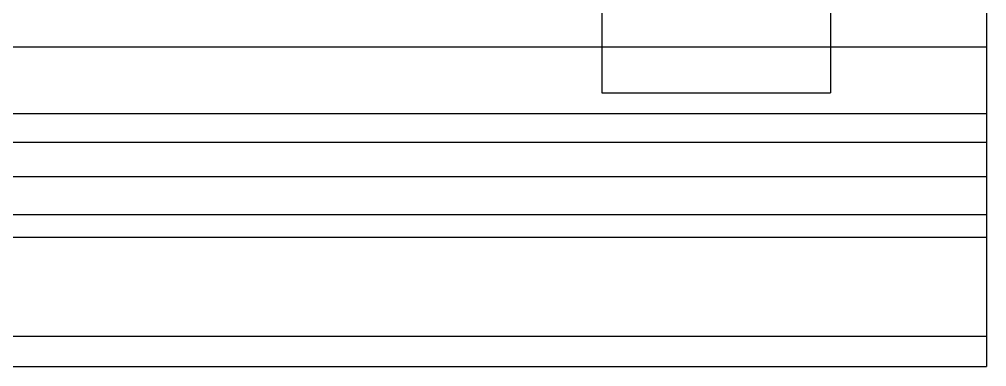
# Model space of a CAD drawing. Header units: inches. Extents: x 0 to 11.7, y 0 to 8.3.
# Drawn here: x 3.862 to 4.362, y 5.2885 to 5.4681 of the extents above; entities that cross this region are included whole.
import ezdxf

# ---------------------------------------------------------------- set-up
doc = ezdxf.new("R2010")
doc.units = ezdxf.units.IN
doc.header["$LTSCALE"] = 0.64311
doc.header["$MEASUREMENT"] = 0
doc.layers.get('0').update_dxf_attribs({"linetype": 'CONTINUOUS'})

msp = doc.modelspace()

# ---------------------------------------------------------------- linework, layer by layer
at = {"color": 7, "linetype": 'CONTINUOUS'}
for p, q in [((4.36202, 6.31214), (4.36202, 5.28852)), ((4.16315, 6.18081), (4.16315, 5.43016)), ((4.28126, 6.18081), (4.28126, 5.43016)), ((1.21241, 5.45387), (4.36202, 5.45387)), ((4.16315, 5.43016), (4.28126, 5.43016)), ((1.21241, 5.41942), (4.36202, 5.41942)), ((1.21241, 5.40466), (4.36202, 5.40466)), ((1.21241, 5.38694), (4.36202, 5.38694)), ((1.21241, 5.36726), (4.36202, 5.36726)), ((1.21241, 5.35544), (4.36202, 5.35544)), ((1.21241, 5.30426), (4.36202, 5.30426)), ((1.21241, 5.28852), (4.36202, 5.28852))]:
    msp.add_line(p, q, dxfattribs=at)

doc.saveas('drawing.dxf')
